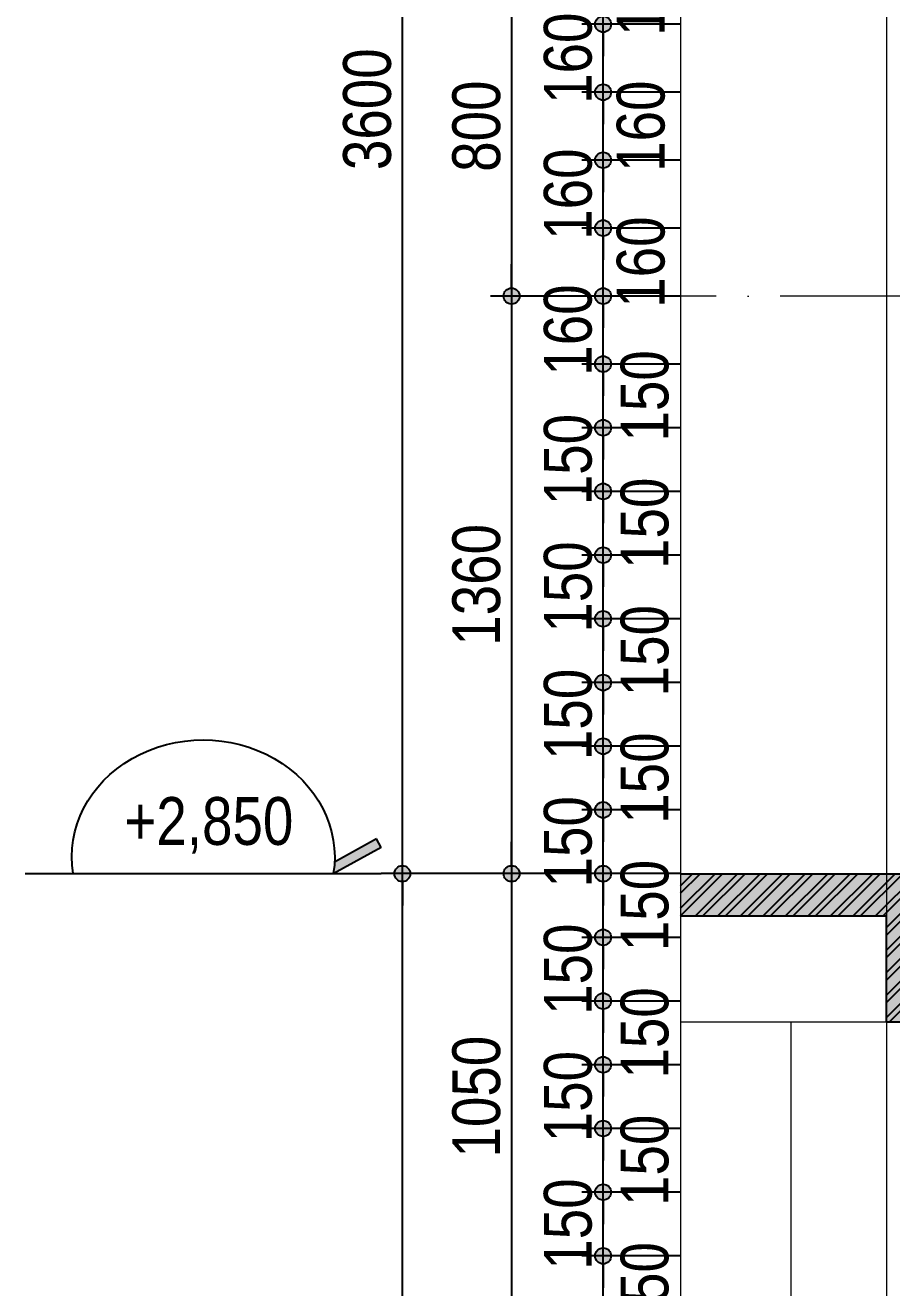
# Model space of a CAD drawing. Header units: millimetres. Extents: x 15144 to 68983, y 5333 to 52444.
# Drawn here: x 54281 to 58362, y 31700 to 37646 of the extents above; entities that cross this region are included whole.
import ezdxf
from ezdxf.enums import TextEntityAlignment as Align

# ---------------------------------------------------------------- set-up
doc = ezdxf.new("R2010")
doc.units = ezdxf.units.MM
doc.linetypes.add('ACAD_ISO10W100', pattern=[18, 12, -3, 0, -3])
for name, color, linetype in [('DIM', 1, 'Continuous'), ('HACTH', 8, 'Continuous'), ('TAGS', 60, 'Continuous'), ('TUONG', 131, 'Continuous')]:
    doc.layers.add(name, color=color, linetype=linetype)
doc.layers.add('NET-THAY', color=2, linetype='Continuous', lineweight=13)
doc.layers.add('TRUC', color=24, linetype='Continuous', lineweight=0)
doc.styles.add('HEL-CONDENSE', font='')
doc.styles.add('VNI-HELVE-CONDENSEN', font='')
doc.styles.get('HEL-CONDENSE').set_extended_font_data('VNI-Helve-Condense')
doc.styles.get('VNI-HELVE-CONDENSEN').set_extended_font_data('VNI-Helve-Condense')
doc.dimstyles.new('D 50', dxfattribs={"dimtxt": 225, "dimasz": 1.5, "dimexe": 100, "dimexo": 0, "dimgap": 50, "dimtad": 1, "dimdec": 0, "dimlfac": 0.5, "dimzin": 13, "dimdsep": 46, "dimtxsty": 'HEL-CONDENSE', "dimblk": 'D50', "dimcen": 0, "dimclrd": 1, "dimclre": 1, "dimclrt": 7, "dimazin": 0, "dimtfac": 1, "dimtdec": 0, "dimtmove": 0, "dimatfit": 3, "dimldrblk": 'D50', "dimfxl": 1, "dimtolj": 1, "dimtzin": 13, "dimarcsym": 0})

# ---------------------------------------------------------------- blocks, each defined once
blk = doc.blocks.new('D50')
at = {"layer": 'DIM'}
blk.add_hatch(color=256, dxfattribs=at).paths.add_polyline_path([(25, 0, 1), (-25, 0, 1)])
blk.add_line((25, 0), (100, 0), dxfattribs=at)
blk.add_circle((0, 0), 25, dxfattribs=at)
blk = doc.blocks.new('*D412')
at = {"layer": 'DEFPOINTS', "color": 0, "transparency": 16777216}
for p in [(57002.3, 31850.3), (57366.7, 31850.3), (57366.7, 31550.3)]:
    blk.add_point(p, dxfattribs=at)
at = {"layer": 'DIM', "color": 1, "lineweight": -2, "transparency": 16777216}
for p, q in [((57366.7, 31850.3), (56902.3, 31850.3)), ((57002.3, 31551.8), (57002.3, 31848.8)), ((57366.7, 31550.3), (56902.3, 31550.3))]:
    blk.add_line(p, q, dxfattribs=at)
at = {"layer": 'DIM', "color": 1, "lineweight": -2, "transparency": 16777216, "xscale": 1.5, "yscale": 1.5, "zscale": 1.5}
for p, rotation in [((57002.3, 31850.3), 90), ((57002.3, 31550.3), 270)]:
    blk.add_blockref('D50', p, dxfattribs=dict(at, rotation=rotation))
at = {"layer": 'DIM', "color": 7, "transparency": 16777216, "insert": (57198.7, 31700.3), "char_height": 225, "attachment_point": 5, "rotation": 90, "style": 'HEL-CONDENSE'}
blk.add_mtext('\\A1;150', dxfattribs=at)
blk = doc.blocks.new('*D413')
at = {"layer": 'DEFPOINTS', "color": 0, "transparency": 16777216}
for p in [(57002.3, 32150.3), (57366.7, 32150.3), (57366.7, 31850.3)]:
    blk.add_point(p, dxfattribs=at)
at = {"layer": 'DIM', "color": 1, "lineweight": -2, "transparency": 16777216}
for p, q in [((57366.7, 32150.3), (56902.3, 32150.3)), ((57002.3, 31851.8), (57002.3, 32148.8)), ((57366.7, 31850.3), (56902.3, 31850.3))]:
    blk.add_line(p, q, dxfattribs=at)
at = {"layer": 'DIM', "color": 1, "lineweight": -2, "transparency": 16777216, "xscale": 1.5, "yscale": 1.5, "zscale": 1.5}
for p, rotation in [((57002.3, 32150.3), 90), ((57002.3, 31850.3), 270)]:
    blk.add_blockref('D50', p, dxfattribs=dict(at, rotation=rotation))
at = {"layer": 'DIM', "color": 7, "transparency": 16777216, "insert": (56837.4, 32000.3), "char_height": 225, "attachment_point": 5, "rotation": 90, "style": 'HEL-CONDENSE'}
blk.add_mtext('\\A1;150', dxfattribs=at)
blk = doc.blocks.new('*D414')
at = {"layer": 'DEFPOINTS', "color": 0, "transparency": 16777216}
for p in [(57002.3, 32450.3), (57366.7, 32450.3), (57366.7, 32150.3)]:
    blk.add_point(p, dxfattribs=at)
at = {"layer": 'DIM', "color": 1, "lineweight": -2, "transparency": 16777216}
for p, q in [((57366.7, 32450.3), (56902.3, 32450.3)), ((57002.3, 32151.8), (57002.3, 32448.8)), ((57366.7, 32150.3), (56902.3, 32150.3))]:
    blk.add_line(p, q, dxfattribs=at)
at = {"layer": 'DIM', "color": 1, "lineweight": -2, "transparency": 16777216, "xscale": 1.5, "yscale": 1.5, "zscale": 1.5}
for p, rotation in [((57002.3, 32450.3), 90), ((57002.3, 32150.3), 270)]:
    blk.add_blockref('D50', p, dxfattribs=dict(at, rotation=rotation))
at = {"layer": 'DIM', "color": 7, "transparency": 16777216, "insert": (57198.7, 32300.3), "char_height": 225, "attachment_point": 5, "rotation": 90, "style": 'HEL-CONDENSE'}
blk.add_mtext('\\A1;150', dxfattribs=at)
blk = doc.blocks.new('*D415')
at = {"layer": 'DEFPOINTS', "color": 0, "transparency": 16777216}
for p in [(57002.3, 32750.3), (57366.7, 32750.3), (57366.7, 32450.3)]:
    blk.add_point(p, dxfattribs=at)
at = {"layer": 'DIM', "color": 1, "lineweight": -2, "transparency": 16777216}
for p, q in [((57366.7, 32750.3), (56902.3, 32750.3)), ((57002.3, 32451.8), (57002.3, 32748.8)), ((57366.7, 32450.3), (56902.3, 32450.3))]:
    blk.add_line(p, q, dxfattribs=at)
at = {"layer": 'DIM', "color": 1, "lineweight": -2, "transparency": 16777216, "xscale": 1.5, "yscale": 1.5, "zscale": 1.5}
for p, rotation in [((57002.3, 32750.3), 90), ((57002.3, 32450.3), 270)]:
    blk.add_blockref('D50', p, dxfattribs=dict(at, rotation=rotation))
at = {"layer": 'DIM', "color": 7, "transparency": 16777216, "insert": (56837.4, 32600.3), "char_height": 225, "attachment_point": 5, "rotation": 90, "style": 'HEL-CONDENSE'}
blk.add_mtext('\\A1;150', dxfattribs=at)
blk = doc.blocks.new('*D416')
at = {"layer": 'DEFPOINTS', "color": 0, "transparency": 16777216}
for p in [(57002.3, 33050.3), (57366.7, 33050.3), (57366.7, 32750.3)]:
    blk.add_point(p, dxfattribs=at)
at = {"layer": 'DIM', "color": 1, "lineweight": -2, "transparency": 16777216}
for p, q in [((57366.7, 33050.3), (56902.3, 33050.3)), ((57002.3, 32751.8), (57002.3, 33048.8)), ((57366.7, 32750.3), (56902.3, 32750.3))]:
    blk.add_line(p, q, dxfattribs=at)
at = {"layer": 'DIM', "color": 1, "lineweight": -2, "transparency": 16777216, "xscale": 1.5, "yscale": 1.5, "zscale": 1.5}
for p, rotation in [((57002.3, 33050.3), 90), ((57002.3, 32750.3), 270)]:
    blk.add_blockref('D50', p, dxfattribs=dict(at, rotation=rotation))
at = {"layer": 'DIM', "color": 7, "transparency": 16777216, "insert": (57198.7, 32900.3), "char_height": 225, "attachment_point": 5, "rotation": 90, "style": 'HEL-CONDENSE'}
blk.add_mtext('\\A1;150', dxfattribs=at)
blk = doc.blocks.new('*D417')
at = {"layer": 'DEFPOINTS', "color": 0, "transparency": 16777216}
for p in [(57002.3, 33350.3), (57366.7, 33350.3), (57366.7, 33050.3)]:
    blk.add_point(p, dxfattribs=at)
at = {"layer": 'DIM', "color": 1, "lineweight": -2, "transparency": 16777216}
for p, q in [((57366.7, 33350.3), (56902.3, 33350.3)), ((57002.3, 33051.8), (57002.3, 33348.8)), ((57366.7, 33050.3), (56902.3, 33050.3))]:
    blk.add_line(p, q, dxfattribs=at)
at = {"layer": 'DIM', "color": 1, "lineweight": -2, "transparency": 16777216, "xscale": 1.5, "yscale": 1.5, "zscale": 1.5}
for p, rotation in [((57002.3, 33350.3), 90), ((57002.3, 33050.3), 270)]:
    blk.add_blockref('D50', p, dxfattribs=dict(at, rotation=rotation))
at = {"layer": 'DIM', "color": 7, "transparency": 16777216, "insert": (56837.4, 33200.3), "char_height": 225, "attachment_point": 5, "rotation": 90, "style": 'HEL-CONDENSE'}
blk.add_mtext('\\A1;150', dxfattribs=at)
blk = doc.blocks.new('*D418')
at = {"layer": 'DEFPOINTS', "color": 0, "transparency": 16777216}
for p in [(57002.3, 33650.3), (57366.7, 33650.3), (57366.7, 33350.3)]:
    blk.add_point(p, dxfattribs=at)
at = {"layer": 'DIM', "color": 1, "lineweight": -2, "transparency": 16777216}
for p, q in [((57366.7, 33650.3), (56902.3, 33650.3)), ((57002.3, 33351.8), (57002.3, 33648.8)), ((57366.7, 33350.3), (56902.3, 33350.3))]:
    blk.add_line(p, q, dxfattribs=at)
at = {"layer": 'DIM', "color": 1, "lineweight": -2, "transparency": 16777216, "xscale": 1.5, "yscale": 1.5, "zscale": 1.5}
for p, rotation in [((57002.3, 33650.3), 90), ((57002.3, 33350.3), 270)]:
    blk.add_blockref('D50', p, dxfattribs=dict(at, rotation=rotation))
at = {"layer": 'DIM', "color": 7, "transparency": 16777216, "insert": (57198.7, 33500.3), "char_height": 225, "attachment_point": 5, "rotation": 90, "style": 'HEL-CONDENSE'}
blk.add_mtext('\\A1;150', dxfattribs=at)
blk = doc.blocks.new('*D419')
at = {"layer": 'DEFPOINTS', "color": 0, "transparency": 16777216}
for p in [(57002.3, 33950.3), (57366.7, 33950.3), (57366.7, 33650.3)]:
    blk.add_point(p, dxfattribs=at)
at = {"layer": 'DIM', "color": 1, "lineweight": -2, "transparency": 16777216}
for p, q in [((57366.7, 33950.3), (56902.3, 33950.3)), ((57002.3, 33651.8), (57002.3, 33948.8)), ((57366.7, 33650.3), (56902.3, 33650.3))]:
    blk.add_line(p, q, dxfattribs=at)
at = {"layer": 'DIM', "color": 1, "lineweight": -2, "transparency": 16777216, "xscale": 1.5, "yscale": 1.5, "zscale": 1.5}
for p, rotation in [((57002.3, 33950.3), 90), ((57002.3, 33650.3), 270)]:
    blk.add_blockref('D50', p, dxfattribs=dict(at, rotation=rotation))
at = {"layer": 'DIM', "color": 7, "transparency": 16777216, "insert": (56837.4, 33800.3), "char_height": 225, "attachment_point": 5, "rotation": 90, "style": 'HEL-CONDENSE'}
blk.add_mtext('\\A1;150', dxfattribs=at)
blk = doc.blocks.new('*D420')
at = {"layer": 'DEFPOINTS', "color": 0, "transparency": 16777216}
for p in [(57002.3, 34250.3), (57366.7, 34250.3), (57366.7, 33950.3)]:
    blk.add_point(p, dxfattribs=at)
at = {"layer": 'DIM', "color": 1, "lineweight": -2, "transparency": 16777216}
for p, q in [((57366.7, 34250.3), (56902.3, 34250.3)), ((57002.3, 33951.8), (57002.3, 34248.8)), ((57366.7, 33950.3), (56902.3, 33950.3))]:
    blk.add_line(p, q, dxfattribs=at)
at = {"layer": 'DIM', "color": 1, "lineweight": -2, "transparency": 16777216, "xscale": 1.5, "yscale": 1.5, "zscale": 1.5}
for p, rotation in [((57002.3, 34250.3), 90), ((57002.3, 33950.3), 270)]:
    blk.add_blockref('D50', p, dxfattribs=dict(at, rotation=rotation))
at = {"layer": 'DIM', "color": 7, "transparency": 16777216, "insert": (57198.7, 34100.3), "char_height": 225, "attachment_point": 5, "rotation": 90, "style": 'HEL-CONDENSE'}
blk.add_mtext('\\A1;150', dxfattribs=at)
blk = doc.blocks.new('*D421')
at = {"layer": 'DEFPOINTS', "color": 0, "transparency": 16777216}
for p in [(57002.3, 34550.3), (57366.7, 34550.3), (57366.7, 34250.3)]:
    blk.add_point(p, dxfattribs=at)
at = {"layer": 'DIM', "color": 1, "lineweight": -2, "transparency": 16777216}
for p, q in [((57366.7, 34550.3), (56902.3, 34550.3)), ((57002.3, 34251.8), (57002.3, 34548.8)), ((57366.7, 34250.3), (56902.3, 34250.3))]:
    blk.add_line(p, q, dxfattribs=at)
at = {"layer": 'DIM', "color": 1, "lineweight": -2, "transparency": 16777216, "xscale": 1.5, "yscale": 1.5, "zscale": 1.5}
for p, rotation in [((57002.3, 34550.3), 90), ((57002.3, 34250.3), 270)]:
    blk.add_blockref('D50', p, dxfattribs=dict(at, rotation=rotation))
at = {"layer": 'DIM', "color": 7, "transparency": 16777216, "insert": (56837.4, 34400.3), "char_height": 225, "attachment_point": 5, "rotation": 90, "style": 'HEL-CONDENSE'}
blk.add_mtext('\\A1;150', dxfattribs=at)
blk = doc.blocks.new('*D422')
at = {"layer": 'DEFPOINTS', "color": 0, "transparency": 16777216}
for p in [(57002.3, 34850.3), (57366.7, 34850.3), (57366.7, 34550.3)]:
    blk.add_point(p, dxfattribs=at)
at = {"layer": 'DIM', "color": 1, "lineweight": -2, "transparency": 16777216}
for p, q in [((57366.7, 34850.3), (56902.3, 34850.3)), ((57002.3, 34551.8), (57002.3, 34848.8)), ((57366.7, 34550.3), (56902.3, 34550.3))]:
    blk.add_line(p, q, dxfattribs=at)
at = {"layer": 'DIM', "color": 1, "lineweight": -2, "transparency": 16777216, "xscale": 1.5, "yscale": 1.5, "zscale": 1.5}
for p, rotation in [((57002.3, 34850.3), 90), ((57002.3, 34550.3), 270)]:
    blk.add_blockref('D50', p, dxfattribs=dict(at, rotation=rotation))
at = {"layer": 'DIM', "color": 7, "transparency": 16777216, "insert": (57198.7, 34700.3), "char_height": 225, "attachment_point": 5, "rotation": 90, "style": 'HEL-CONDENSE'}
blk.add_mtext('\\A1;150', dxfattribs=at)
blk = doc.blocks.new('*D423')
at = {"layer": 'DEFPOINTS', "color": 0, "transparency": 16777216}
for p in [(57002.3, 35150.3), (57366.7, 35150.3), (57366.7, 34850.3)]:
    blk.add_point(p, dxfattribs=at)
at = {"layer": 'DIM', "color": 1, "lineweight": -2, "transparency": 16777216}
for p, q in [((57366.7, 35150.3), (56902.3, 35150.3)), ((57002.3, 34851.8), (57002.3, 35148.8)), ((57366.7, 34850.3), (56902.3, 34850.3))]:
    blk.add_line(p, q, dxfattribs=at)
at = {"layer": 'DIM', "color": 1, "lineweight": -2, "transparency": 16777216, "xscale": 1.5, "yscale": 1.5, "zscale": 1.5}
for p, rotation in [((57002.3, 35150.3), 90), ((57002.3, 34850.3), 270)]:
    blk.add_blockref('D50', p, dxfattribs=dict(at, rotation=rotation))
at = {"layer": 'DIM', "color": 7, "transparency": 16777216, "insert": (56837.4, 35000.3), "char_height": 225, "attachment_point": 5, "rotation": 90, "style": 'HEL-CONDENSE'}
blk.add_mtext('\\A1;150', dxfattribs=at)
blk = doc.blocks.new('*D424')
at = {"layer": 'DEFPOINTS', "color": 0, "transparency": 16777216}
for p in [(57002.3, 35450.3), (57366.7, 35450.3), (57366.7, 35150.3)]:
    blk.add_point(p, dxfattribs=at)
at = {"layer": 'DIM', "color": 1, "lineweight": -2, "transparency": 16777216}
for p, q in [((57366.7, 35450.3), (56902.3, 35450.3)), ((57002.3, 35151.8), (57002.3, 35448.8)), ((57366.7, 35150.3), (56902.3, 35150.3))]:
    blk.add_line(p, q, dxfattribs=at)
at = {"layer": 'DIM', "color": 1, "lineweight": -2, "transparency": 16777216, "xscale": 1.5, "yscale": 1.5, "zscale": 1.5}
for p, rotation in [((57002.3, 35450.3), 90), ((57002.3, 35150.3), 270)]:
    blk.add_blockref('D50', p, dxfattribs=dict(at, rotation=rotation))
at = {"layer": 'DIM', "color": 7, "transparency": 16777216, "insert": (57198.7, 35300.3), "char_height": 225, "attachment_point": 5, "rotation": 90, "style": 'HEL-CONDENSE'}
blk.add_mtext('\\A1;150', dxfattribs=at)
blk = doc.blocks.new('*D425')
at = {"layer": 'DEFPOINTS', "color": 0, "transparency": 16777216}
for p in [(57002.3, 35750.3), (57366.7, 35750.3), (57366.7, 35450.3)]:
    blk.add_point(p, dxfattribs=at)
at = {"layer": 'DIM', "color": 1, "lineweight": -2, "transparency": 16777216}
for p, q in [((57366.7, 35750.3), (56902.3, 35750.3)), ((57002.3, 35451.8), (57002.3, 35748.8)), ((57366.7, 35450.3), (56902.3, 35450.3))]:
    blk.add_line(p, q, dxfattribs=at)
at = {"layer": 'DIM', "color": 1, "lineweight": -2, "transparency": 16777216, "xscale": 1.5, "yscale": 1.5, "zscale": 1.5}
for p, rotation in [((57002.3, 35750.3), 90), ((57002.3, 35450.3), 270)]:
    blk.add_blockref('D50', p, dxfattribs=dict(at, rotation=rotation))
at = {"layer": 'DIM', "color": 7, "transparency": 16777216, "insert": (56837.4, 35600.3), "char_height": 225, "attachment_point": 5, "rotation": 90, "style": 'HEL-CONDENSE'}
blk.add_mtext('\\A1;150', dxfattribs=at)
blk = doc.blocks.new('*D426')
at = {"layer": 'DEFPOINTS', "color": 0, "transparency": 16777216}
for p in [(57002.3, 36050.3), (57366.7, 36050.3), (57366.7, 35750.3)]:
    blk.add_point(p, dxfattribs=at)
at = {"layer": 'DIM', "color": 1, "lineweight": -2, "transparency": 16777216}
for p, q in [((57366.7, 36050.3), (56902.3, 36050.3)), ((57002.3, 35751.8), (57002.3, 36048.8)), ((57366.7, 35750.3), (56902.3, 35750.3))]:
    blk.add_line(p, q, dxfattribs=at)
at = {"layer": 'DIM', "color": 1, "lineweight": -2, "transparency": 16777216, "xscale": 1.5, "yscale": 1.5, "zscale": 1.5}
for p, rotation in [((57002.3, 36050.3), 90), ((57002.3, 35750.3), 270)]:
    blk.add_blockref('D50', p, dxfattribs=dict(at, rotation=rotation))
at = {"layer": 'DIM', "color": 7, "transparency": 16777216, "insert": (57198.7, 35900.3), "char_height": 225, "attachment_point": 5, "rotation": 90, "style": 'HEL-CONDENSE'}
blk.add_mtext('\\A1;150', dxfattribs=at)
blk = doc.blocks.new('*D427')
at = {"layer": 'DEFPOINTS', "color": 0, "transparency": 16777216}
for p in [(57002.3, 36370.3), (57366.7, 36370.3), (57366.7, 36050.3)]:
    blk.add_point(p, dxfattribs=at)
at = {"layer": 'DIM', "color": 1, "lineweight": -2, "transparency": 16777216}
for p, q in [((57366.7, 36370.3), (56902.3, 36370.3)), ((57002.3, 36051.8), (57002.3, 36368.8)), ((57366.7, 36050.3), (56902.3, 36050.3))]:
    blk.add_line(p, q, dxfattribs=at)
at = {"layer": 'DIM', "color": 1, "lineweight": -2, "transparency": 16777216, "xscale": 1.5, "yscale": 1.5, "zscale": 1.5}
for p, rotation in [((57002.3, 36370.3), 90), ((57002.3, 36050.3), 270)]:
    blk.add_blockref('D50', p, dxfattribs=dict(at, rotation=rotation))
at = {"layer": 'DIM', "color": 7, "transparency": 16777216, "insert": (56837.4, 36210.3), "char_height": 225, "attachment_point": 5, "rotation": 90, "style": 'HEL-CONDENSE'}
blk.add_mtext('\\A1;160', dxfattribs=at)
blk = doc.blocks.new('*D428')
at = {"layer": 'DEFPOINTS', "color": 0, "transparency": 16777216}
for p in [(57002.3, 36690.3), (57366.7, 36690.3), (57366.7, 36370.3)]:
    blk.add_point(p, dxfattribs=at)
at = {"layer": 'DIM', "color": 1, "lineweight": -2, "transparency": 16777216}
for p, q in [((57366.7, 36690.3), (56902.3, 36690.3)), ((57002.3, 36371.8), (57002.3, 36688.8)), ((57366.7, 36370.3), (56902.3, 36370.3))]:
    blk.add_line(p, q, dxfattribs=at)
at = {"layer": 'DIM', "color": 1, "lineweight": -2, "transparency": 16777216, "xscale": 1.5, "yscale": 1.5, "zscale": 1.5}
for p, rotation in [((57002.3, 36690.3), 90), ((57002.3, 36370.3), 270)]:
    blk.add_blockref('D50', p, dxfattribs=dict(at, rotation=rotation))
at = {"layer": 'DIM', "color": 7, "transparency": 16777216, "insert": (57180.7, 36530.3), "char_height": 225, "attachment_point": 5, "rotation": 90, "style": 'HEL-CONDENSE'}
blk.add_mtext('\\A1;160', dxfattribs=at)
blk = doc.blocks.new('*D429')
at = {"layer": 'DEFPOINTS', "color": 0, "transparency": 16777216}
for p in [(57002.3, 37010.3), (57366.7, 37010.3), (57366.7, 36690.3)]:
    blk.add_point(p, dxfattribs=at)
at = {"layer": 'DIM', "color": 1, "lineweight": -2, "transparency": 16777216}
for p, q in [((57366.7, 37010.3), (56902.3, 37010.3)), ((57002.3, 36691.8), (57002.3, 37008.8)), ((57366.7, 36690.3), (56902.3, 36690.3))]:
    blk.add_line(p, q, dxfattribs=at)
at = {"layer": 'DIM', "color": 1, "lineweight": -2, "transparency": 16777216, "xscale": 1.5, "yscale": 1.5, "zscale": 1.5}
for p, rotation in [((57002.3, 37010.3), 90), ((57002.3, 36690.3), 270)]:
    blk.add_blockref('D50', p, dxfattribs=dict(at, rotation=rotation))
at = {"layer": 'DIM', "color": 7, "transparency": 16777216, "insert": (56837.4, 36850.3), "char_height": 225, "attachment_point": 5, "rotation": 90, "style": 'HEL-CONDENSE'}
blk.add_mtext('\\A1;160', dxfattribs=at)
blk = doc.blocks.new('*D430')
at = {"layer": 'DEFPOINTS', "color": 0, "transparency": 16777216}
for p in [(57002.3, 37330.3), (57366.7, 37330.3), (57366.7, 37010.3)]:
    blk.add_point(p, dxfattribs=at)
at = {"layer": 'DIM', "color": 1, "lineweight": -2, "transparency": 16777216}
for p, q in [((57366.7, 37330.3), (56902.3, 37330.3)), ((57002.3, 37011.8), (57002.3, 37328.8)), ((57366.7, 37010.3), (56902.3, 37010.3))]:
    blk.add_line(p, q, dxfattribs=at)
at = {"layer": 'DIM', "color": 1, "lineweight": -2, "transparency": 16777216, "xscale": 1.5, "yscale": 1.5, "zscale": 1.5}
for p, rotation in [((57002.3, 37330.3), 90), ((57002.3, 37010.3), 270)]:
    blk.add_blockref('D50', p, dxfattribs=dict(at, rotation=rotation))
at = {"layer": 'DIM', "color": 7, "transparency": 16777216, "insert": (57180.7, 37170.3), "char_height": 225, "attachment_point": 5, "rotation": 90, "style": 'HEL-CONDENSE'}
blk.add_mtext('\\A1;160', dxfattribs=at)
blk = doc.blocks.new('*D431')
at = {"layer": 'DEFPOINTS', "color": 0, "transparency": 16777216}
for p in [(57002.3, 37650.3), (57366.7, 37650.3), (57366.7, 37330.3)]:
    blk.add_point(p, dxfattribs=at)
at = {"layer": 'DIM', "color": 1, "lineweight": -2, "transparency": 16777216}
for p, q in [((57366.7, 37650.3), (56902.3, 37650.3)), ((57002.3, 37331.8), (57002.3, 37648.8)), ((57366.7, 37330.3), (56902.3, 37330.3))]:
    blk.add_line(p, q, dxfattribs=at)
at = {"layer": 'DIM', "color": 1, "lineweight": -2, "transparency": 16777216, "xscale": 1.5, "yscale": 1.5, "zscale": 1.5}
for p, rotation in [((57002.3, 37650.3), 90), ((57002.3, 37330.3), 270)]:
    blk.add_blockref('D50', p, dxfattribs=dict(at, rotation=rotation))
at = {"layer": 'DIM', "color": 7, "transparency": 16777216, "insert": (56837.4, 37490.3), "char_height": 225, "attachment_point": 5, "rotation": 90, "style": 'HEL-CONDENSE'}
blk.add_mtext('\\A1;160', dxfattribs=at)
blk = doc.blocks.new('*D432')
at = {"layer": 'DEFPOINTS', "color": 0, "transparency": 16777216}
for p in [(57002.3, 37970.3), (57366.7, 37970.3), (57366.7, 37650.3)]:
    blk.add_point(p, dxfattribs=at)
at = {"layer": 'DIM', "color": 1, "lineweight": -2, "transparency": 16777216}
for p, q in [((57366.7, 37970.3), (56902.3, 37970.3)), ((57002.3, 37651.8), (57002.3, 37968.8)), ((57366.7, 37650.3), (56902.3, 37650.3))]:
    blk.add_line(p, q, dxfattribs=at)
at = {"layer": 'DIM', "color": 1, "lineweight": -2, "transparency": 16777216, "xscale": 1.5, "yscale": 1.5, "zscale": 1.5}
for p, rotation in [((57002.3, 37970.3), 90), ((57002.3, 37650.3), 270)]:
    blk.add_blockref('D50', p, dxfattribs=dict(at, rotation=rotation))
at = {"layer": 'DIM', "color": 7, "transparency": 16777216, "insert": (57180.7, 37810.3), "char_height": 225, "attachment_point": 5, "rotation": 90, "style": 'HEL-CONDENSE'}
blk.add_mtext('\\A1;160', dxfattribs=at)
blk = doc.blocks.new('*D444')
at = {"layer": 'DEFPOINTS', "color": 0, "transparency": 16777216}
for p in [(56902.3, 37970.3), (56571.3, 36370.3), (56902.3, 36370.3)]:
    blk.add_point(p, dxfattribs=at)
at = {"layer": 'DIM', "color": 1, "lineweight": -2, "transparency": 16777216}
for p, q in [((56902.3, 37970.3), (56471.3, 37970.3)), ((56571.3, 37968.8), (56571.3, 36371.8)), ((56902.3, 36370.3), (56471.3, 36370.3))]:
    blk.add_line(p, q, dxfattribs=at)
at = {"layer": 'DIM', "color": 1, "lineweight": -2, "transparency": 16777216, "xscale": 1.5, "yscale": 1.5, "zscale": 1.5}
for p, rotation in [((56571.3, 37970.3), 90), ((56571.3, 36370.3), 270)]:
    blk.add_blockref('D50', p, dxfattribs=dict(at, rotation=rotation))
at = {"layer": 'DIM', "color": 7, "transparency": 16777216, "insert": (56406.4, 37170.3), "char_height": 225, "attachment_point": 5, "rotation": 90, "style": 'HEL-CONDENSE'}
blk.add_mtext('\\A1;800', dxfattribs=at)
blk = doc.blocks.new('*D445')
at = {"layer": 'DEFPOINTS', "color": 0, "transparency": 16777216}
for p in [(56842.6, 36370.3), (56571.3, 33650.3), (56902.3, 33650.3)]:
    blk.add_point(p, dxfattribs=at)
at = {"layer": 'DIM', "color": 1, "lineweight": -2, "transparency": 16777216}
for p, q in [((56842.6, 36370.3), (56471.3, 36370.3)), ((56571.3, 36368.8), (56571.3, 33651.8)), ((56902.3, 33650.3), (56471.3, 33650.3))]:
    blk.add_line(p, q, dxfattribs=at)
at = {"layer": 'DIM', "color": 1, "lineweight": -2, "transparency": 16777216, "xscale": 1.5, "yscale": 1.5, "zscale": 1.5}
for p, rotation in [((56571.3, 36370.3), 90), ((56571.3, 33650.3), 270)]:
    blk.add_blockref('D50', p, dxfattribs=dict(at, rotation=rotation))
at = {"layer": 'DIM', "color": 7, "transparency": 16777216, "insert": (56406.4, 35010.3), "char_height": 225, "attachment_point": 5, "rotation": 90, "style": 'HEL-CONDENSE'}
blk.add_mtext('\\A1;1360', dxfattribs=at)
blk = doc.blocks.new('*D446')
at = {"layer": 'DEFPOINTS', "color": 0, "transparency": 16777216}
for p in [(56902.3, 33650.3), (56571.3, 31550.3), (56902.3, 31550.3)]:
    blk.add_point(p, dxfattribs=at)
at = {"layer": 'DIM', "color": 1, "lineweight": -2, "transparency": 16777216}
for p, q in [((56902.3, 33650.3), (56471.3, 33650.3)), ((56571.3, 33648.8), (56571.3, 31551.8)), ((56902.3, 31550.3), (56471.3, 31550.3))]:
    blk.add_line(p, q, dxfattribs=at)
at = {"layer": 'DIM', "color": 1, "lineweight": -2, "transparency": 16777216, "xscale": 1.5, "yscale": 1.5, "zscale": 1.5}
for p, rotation in [((56571.3, 33650.3), 90), ((56571.3, 31550.3), 270)]:
    blk.add_blockref('D50', p, dxfattribs=dict(at, rotation=rotation))
at = {"layer": 'DIM', "color": 7, "transparency": 16777216, "insert": (56406.4, 32600.3), "char_height": 225, "attachment_point": 5, "rotation": 90, "style": 'HEL-CONDENSE'}
blk.add_mtext('\\A1;1050', dxfattribs=at)
blk = doc.blocks.new('*D451')
at = {"layer": 'DEFPOINTS', "color": 0, "transparency": 16777216}
for p in [(56056.9, 33650.3), (56471.3, 33650.3), (56471.3, 28250.3)]:
    blk.add_point(p, dxfattribs=at)
at = {"layer": 'DIM', "color": 1, "lineweight": -2, "transparency": 16777216}
for p, q in [((56471.3, 33650.3), (55956.9, 33650.3)), ((56056.9, 28251.8), (56056.9, 33648.8)), ((56471.3, 28250.3), (55956.9, 28250.3))]:
    blk.add_line(p, q, dxfattribs=at)
at = {"layer": 'DIM', "color": 1, "lineweight": -2, "transparency": 16777216, "xscale": 1.5, "yscale": 1.5, "zscale": 1.5}
for p, rotation in [((56056.9, 33650.3), 90), ((56056.9, 28250.3), 270)]:
    blk.add_blockref('D50', p, dxfattribs=dict(at, rotation=rotation))
at = {"layer": 'DIM', "color": 7, "transparency": 16777216, "insert": (55892, 30950.3), "char_height": 225, "attachment_point": 5, "rotation": 90, "style": 'HEL-CONDENSE'}
blk.add_mtext('\\A1;2700', dxfattribs=at)
blk = doc.blocks.new('*D452')
at = {"layer": 'DEFPOINTS', "color": 0, "transparency": 16777216}
for p in [(56056.9, 40850.3), (56471.3, 40850.3), (56471.3, 33650.3)]:
    blk.add_point(p, dxfattribs=at)
at = {"layer": 'DIM', "color": 1, "lineweight": -2, "transparency": 16777216}
for p, q in [((56471.3, 40850.3), (55956.9, 40850.3)), ((56056.9, 33651.8), (56056.9, 40848.8)), ((56471.3, 33650.3), (55956.9, 33650.3))]:
    blk.add_line(p, q, dxfattribs=at)
at = {"layer": 'DIM', "color": 1, "lineweight": -2, "transparency": 16777216, "xscale": 1.5, "yscale": 1.5, "zscale": 1.5}
for p, rotation in [((56056.9, 40850.3), 90), ((56056.9, 33650.3), 270)]:
    blk.add_blockref('D50', p, dxfattribs=dict(at, rotation=rotation))
at = {"layer": 'DIM', "color": 7, "transparency": 16777216, "insert": (55892, 37250.3), "char_height": 225, "attachment_point": 5, "rotation": 90, "style": 'HEL-CONDENSE'}
blk.add_mtext('\\A1;3600', dxfattribs=at)
blk = doc.blocks.new('CAODO')
at = {"layer": 'TAGS', "linetype": 'Continuous'}
h = blk.add_hatch(color=256, dxfattribs=at)
edge = h.paths.add_edge_path()
edge.add_line((-906.9, 181.5), (-931, 137.7))
edge.add_line((-931, 137.7), (-681, 0))
edge.add_ellipse((0, 87.1), major_axis=(688, 0), ratio=0.890858, start_angle=182.47792, end_angle=188.16658, ccw=False)
edge.add_line((-687.4, 60.6), (-906.9, 181.5))
for p, q in [((-931, 137.7), (-906.9, 181.5)), ((-931, 137.7), (-681, 0)), ((-906.9, 181.5), (-687.4, 60.6)), ((-931, 0), (931, 0))]:
    blk.add_line(p, q, dxfattribs=at)
blk.add_ellipse((0, 87.1), major_axis=(688, 0), ratio=0.890858, start_param=-0.142534, end_param=3.284126, dxfattribs=at)
at = {"layer": 'TAGS', "linetype": 'Continuous', "style": 'VNI-HELVE-CONDENSEN'}
blk.add_attdef('0.000', text='', height=250, dxfattribs=at).set_placement((0.2, 232.3), align=Align.MIDDLE_CENTER)

msp = doc.modelspace()

# ---------------------------------------------------------------- hatches: boundary and pattern name
at = {"layer": 'HACTH'}
h = msp.add_hatch(dxfattribs=at)
h.set_pattern_fill('ANSI32', color=256, scale=200, style=0)
h.set_pattern_definition([(45, (-1076510.79, 188842.25), (-53.0330086, 53.0330086), []), (45, (-1076475.435, 188842.25), (-53.0330086, 53.0330086), [])])
h.paths.add_polyline_path([(58536.631, 33650.283), (58336.631, 33650.283), (57366.746, 33650.283), (57366.746, 33450.283), (58336.631, 33450.283), (58336.631, 32950.283), (58536.631, 32950.283)])
h.paths.add_polyline_path([(59383.845, 33650.283), (58536.631, 33650.283), (58536.631, 32950.283), (58736.631, 32950.283), (58736.631, 33450.283), (58983.845, 33450.283)])
h.paths.add_polyline_path([(66536.631, 35670.283), (66736.631, 35670.283), (66736.631, 36370.283), (66536.631, 36370.283)])
h.paths.add_polyline_path([(66336.631, 35670.283), (66536.631, 35670.283), (66536.631, 36370.283), (63736.631, 36370.283), (63736.631, 36050.283), (58936.631, 33650.283), (59383.845, 33650.283), (64423.845, 36170.283), (66336.631, 36170.283)])
h = msp.add_hatch(dxfattribs=at)
h.set_pattern_fill('AR-CONC', color=256, scale=20, style=0)
h.set_pattern_definition([(50, (-1076510.79, 188842.25), (143.452037, -12.550427), [15, -165]), (355, (-1076510.79, 188842.25), (-27.750267, 150.438427), [12, -132]), (100.4514, (-1076498.84, 188841.2), (115.701876, 137.887908), [12.748038, -140.228422]), (46.1842, (-1076510.79, 188882.25), (213.44821, -33.103803), [22.5, -247.5]), (96.6356, (-1076493, 188879.5), (186.93254, 194.823574), [19.122058, -210.3426]), (351.1842, (-1076510.8, 188882.25), (186.93239, 194.82372), [18, -198]), (21, (-1076490.79, 188872.25), (119.38141, -80.523778), [15, -165]), (326, (-1076490.79, 188872.25), (48.663066, 145.030009), [12, -132]), (71.4514, (-1076480.84, 188865.54), (168.044526, 64.5061), [12.748038, -140.228422]), (37.5, (-1076510.79, 188842.25), (2.431971, 66.5787708), [0, -130.4, 0, -134, 0, -132.5]), (7.5, (-1076510.79, 188842.25), (52.6139075, 78.8823424), [0, -76.4, 0, -127.4, 0, -50.5]), (327.5, (-1076555.39, 188842.25), (106.7644872, -4.5109743), [0, -50, 0, -156, 0, -207]), (317.5, (-1076575.39, 188842.25), (116.637234, 20.0209965), [0, -65, 0, -103.6, 0, -147])])
h.paths.add_polyline_path([(58536.631, 33650.283), (58336.631, 33650.283), (57366.746, 33650.283), (57366.746, 33450.283), (58336.631, 33450.283), (58336.631, 32950.283), (58536.631, 32950.283)])
h.paths.add_polyline_path([(59383.845, 33650.283), (58536.631, 33650.283), (58536.631, 32950.283), (58736.631, 32950.283), (58736.631, 33450.283), (58983.845, 33450.283)])
h.paths.add_polyline_path([(66336.631, 35670.283), (66536.631, 35670.283), (66536.631, 36370.283), (63736.631, 36370.283), (63736.631, 36050.283), (58936.631, 33650.283), (59383.845, 33650.283), (64423.845, 36170.283), (66336.631, 36170.283)])
h.paths.add_polyline_path([(66536.631, 35670.283), (66736.631, 35670.283), (66736.631, 36370.283), (66536.631, 36370.283)])

# ---------------------------------------------------------------- linework, layer by layer
at = {"layer": 'NET-THAY'}
for p, q in [((58336.631, 50600.455), (58336.631, 27342.549)), ((58336.631, 40150.283), (58336.631, 33650.283)), ((58336.631, 32950.283), (57366.746, 32950.283)), ((57886.631, 32950.283), (57886.631, 29450.283)), ((58336.631, 32950.283), (58336.631, 28250.283))]:
    msp.add_line(p, q, dxfattribs=at)
at = {"layer": 'TRUC', "linetype": 'ACAD_ISO10W100', "ltscale": 50}
for p, q in [((68336.631, 36370.283), (57366.746, 36370.283)), ((68336.631, 33650.283), (57366.746, 33650.283)), ((68336.631, 33650.283), (57366.746, 33650.283))]:
    msp.add_line(p, q, dxfattribs=at)
at = {"layer": 'TRUC', "linetype": 'ACAD_ISO10W100', "ltscale": 0.2}
msp.add_lwpolyline([(68336.631, 50600.455), (57366.746, 50600.455), (57366.746, 27342.549), (68336.631, 27342.549)], close=True, dxfattribs=at)
at = {"layer": 'TUONG', "color": 4}
for points in [[(57366.746, 33650.283), (58336.631, 33650.283)], [(58336.631, 33650.283), (58336.631, 33650.283), (58736.631, 33650.283)], [(58336.631, 33450.283), (57366.746, 33450.283)], [(58736.631, 33450.283), (58736.631, 32950.283), (58336.631, 32950.283), (58336.631, 33450.283)]]:
    msp.add_lwpolyline(points, dxfattribs=at)

# ---------------------------------------------------------------- block references
at = {"layer": 'TAGS', "linetype": 'Continuous'}
ref = msp.add_blockref('CAODO', (55118.946, 33650.283), dxfattribs=dict(at, xscale=-0.9000000001396984, yscale=0.9000000001396984, zscale=0.9))
ref.add_attrib('0.000', '+2,850', dxfattribs={"color": 7, "linetype": 'Continuous', "height": 225, "style": 'VNI-HELVE-CONDENSEN'}).set_placement((55145.778, 33898.381), align=Align.MIDDLE_CENTER)

# ---------------------------------------------------------------- dimensions: what is measured, and where the dimension line sits
at = {"layer": 'DIM'}
for base, p1, p2, picture, middle in [((56056.888, 40850.283), (56471.318, 33650.283), (56471.318, 40850.283), '*D452', (55891.988, 37250.283)), ((56571.318, 36370.283), (56902.328, 37970.283), (56902.328, 36370.283), '*D444', (56406.418, 37170.283)), ((56571.318, 33650.283), (56842.587, 36370.283), (56902.328, 33650.283), '*D445', (56406.418, 35010.283)), ((56056.888, 33650.283), (56471.318, 28250.283), (56471.318, 33650.283), '*D451', (55891.988, 30950.283)), ((56571.318, 31550.283), (56902.328, 33650.283), (56902.328, 31550.283), '*D446', (56406.418, 32600.283))]:
    dim = msp.add_linear_dim(base=base, p1=p1, p2=p2, angle=90, dimstyle='D 50', dxfattribs=at)
    dim.commit()
    dim.dimension.update_dxf_attribs({"geometry": picture, "text_midpoint": middle})
for base, p1, p2, picture, middle in [((57002.328, 37970.283), (57366.746, 37650.283), (57366.746, 37970.283), '*D432', (57180.714, 37810.283)), ((57002.328, 37330.283), (57366.746, 37010.283), (57366.746, 37330.283), '*D430', (57180.714, 37170.283)), ((57002.328, 36690.283), (57366.746, 36370.283), (57366.746, 36690.283), '*D428', (57180.714, 36530.283)), ((57002.328, 36050.283), (57366.746, 35750.283), (57366.746, 36050.283), '*D426', (57198.72, 35900.283)), ((57002.328, 35450.283), (57366.746, 35150.283), (57366.746, 35450.283), '*D424', (57198.72, 35300.283)), ((57002.328, 34850.283), (57366.746, 34550.283), (57366.746, 34850.283), '*D422', (57198.72, 34700.283)), ((57002.328, 34250.283), (57366.746, 33950.283), (57366.746, 34250.283), '*D420', (57198.72, 34100.283)), ((57002.328, 33650.283), (57366.746, 33350.283), (57366.746, 33650.283), '*D418', (57198.72, 33500.283)), ((57002.328, 33050.283), (57366.746, 32750.283), (57366.746, 33050.283), '*D416', (57198.72, 32900.283)), ((57002.328, 32450.283), (57366.746, 32150.283), (57366.746, 32450.283), '*D414', (57198.72, 32300.283)), ((57002.328, 31850.283), (57366.746, 31550.283), (57366.746, 31850.283), '*D412', (57198.72, 31700.283))]:
    dim = msp.add_linear_dim(base=base, p1=p1, p2=p2, angle=90, dimstyle='D 50', override={"dimtmove": 2}, dxfattribs=at)
    dim.commit()
    dim.dimension.update_dxf_attribs({"geometry": picture, "text_midpoint": middle, "dimtype": 160})
for base, p1, p2, picture, middle in [((57002.328, 37650.283), (57366.746, 37330.283), (57366.746, 37650.283), '*D431', (57002.328, 37490.283)), ((57002.328, 37010.283), (57366.746, 36690.283), (57366.746, 37010.283), '*D429', (57002.328, 36850.283)), ((57002.328, 36370.283), (57366.746, 36050.283), (57366.746, 36370.283), '*D427', (57002.328, 36210.283)), ((57002.328, 35750.283), (57366.746, 35450.283), (57366.746, 35750.283), '*D425', (57002.328, 35600.283)), ((57002.328, 35150.283), (57366.746, 34850.283), (57366.746, 35150.283), '*D423', (57002.328, 35000.283)), ((57002.328, 34550.283), (57366.746, 34250.283), (57366.746, 34550.283), '*D421', (57002.328, 34400.283)), ((57002.328, 33950.283), (57366.746, 33650.283), (57366.746, 33950.283), '*D419', (57002.328, 33800.283)), ((57002.328, 33350.283), (57366.746, 33050.283), (57366.746, 33350.283), '*D417', (57002.328, 33200.283)), ((57002.328, 32750.283), (57366.746, 32450.283), (57366.746, 32750.283), '*D415', (57002.328, 32600.283)), ((57002.328, 32150.283), (57366.746, 31850.283), (57366.746, 32150.283), '*D413', (57002.328, 32000.283))]:
    dim = msp.add_linear_dim(base=base, p1=p1, p2=p2, angle=90, dimstyle='D 50', dxfattribs=at)
    dim.commit()
    dim.dimension.update_dxf_attribs({"geometry": picture, "text_midpoint": middle, "dimtype": 160})

doc.saveas('drawing.dxf')
